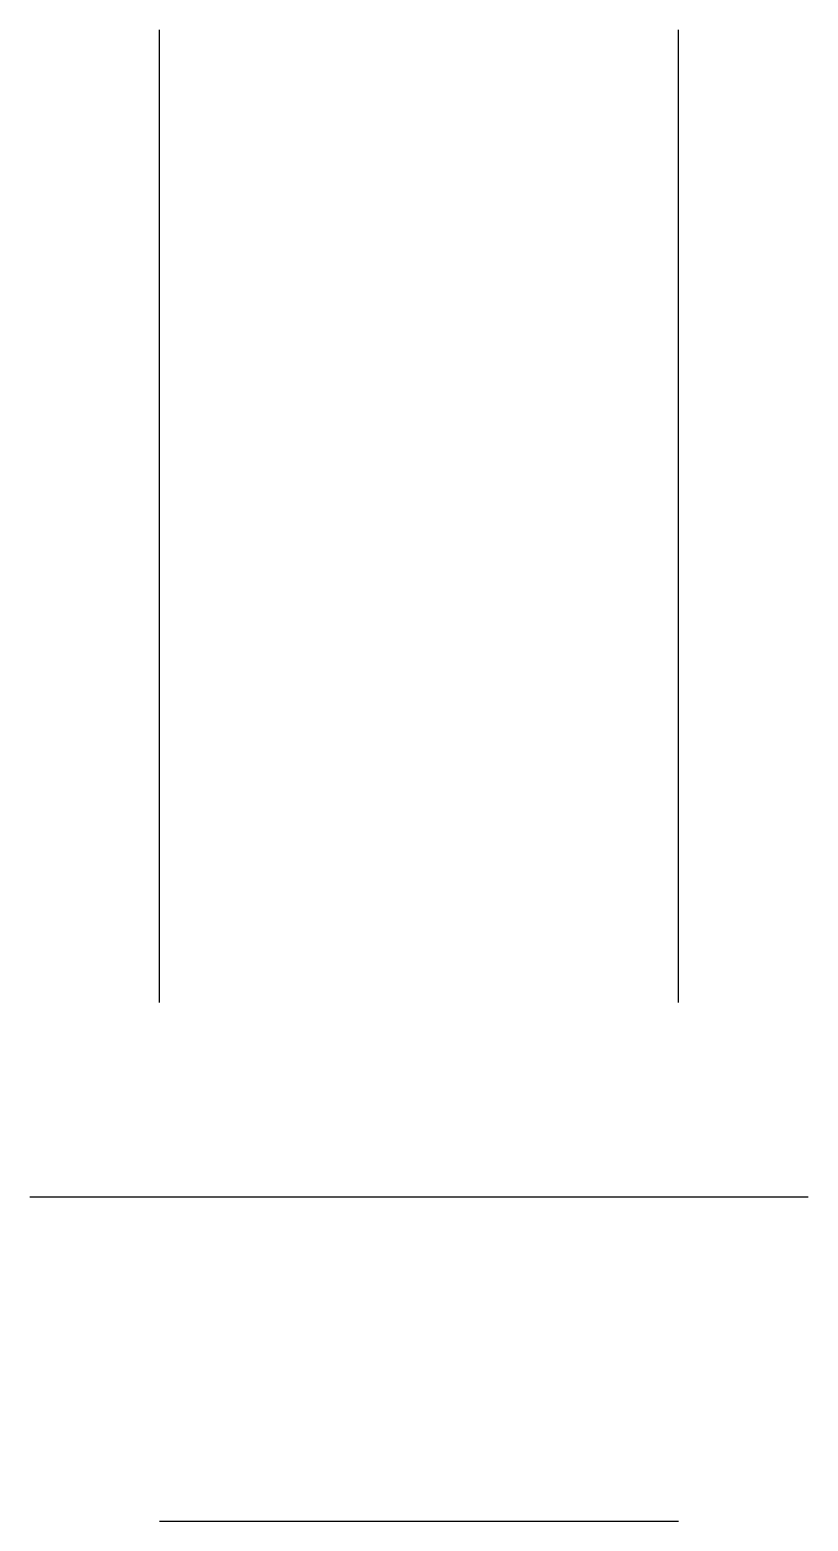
# Model space of a CAD drawing. Extents: x 49.8 to 51, y 50 to 52.3.
import ezdxf

# ---------------------------------------------------------------- set-up
doc = ezdxf.new("R2010")
doc.units = 0
doc.layers.get('0').update_dxf_attribs({"linetype": 'CONTINUOUS'})

msp = doc.modelspace()

# ---------------------------------------------------------------- linework, layer by layer
at = {"color": 0}
for p, q in [((50, 50.8), (50, 52.3)), ((50.8, 50.8), (50.8, 52.3)), ((49.8, 50.5), (51, 50.5)), ((50, 50), (50.8, 50))]:
    msp.add_line(p, q, dxfattribs=at)

doc.saveas('drawing.dxf')
